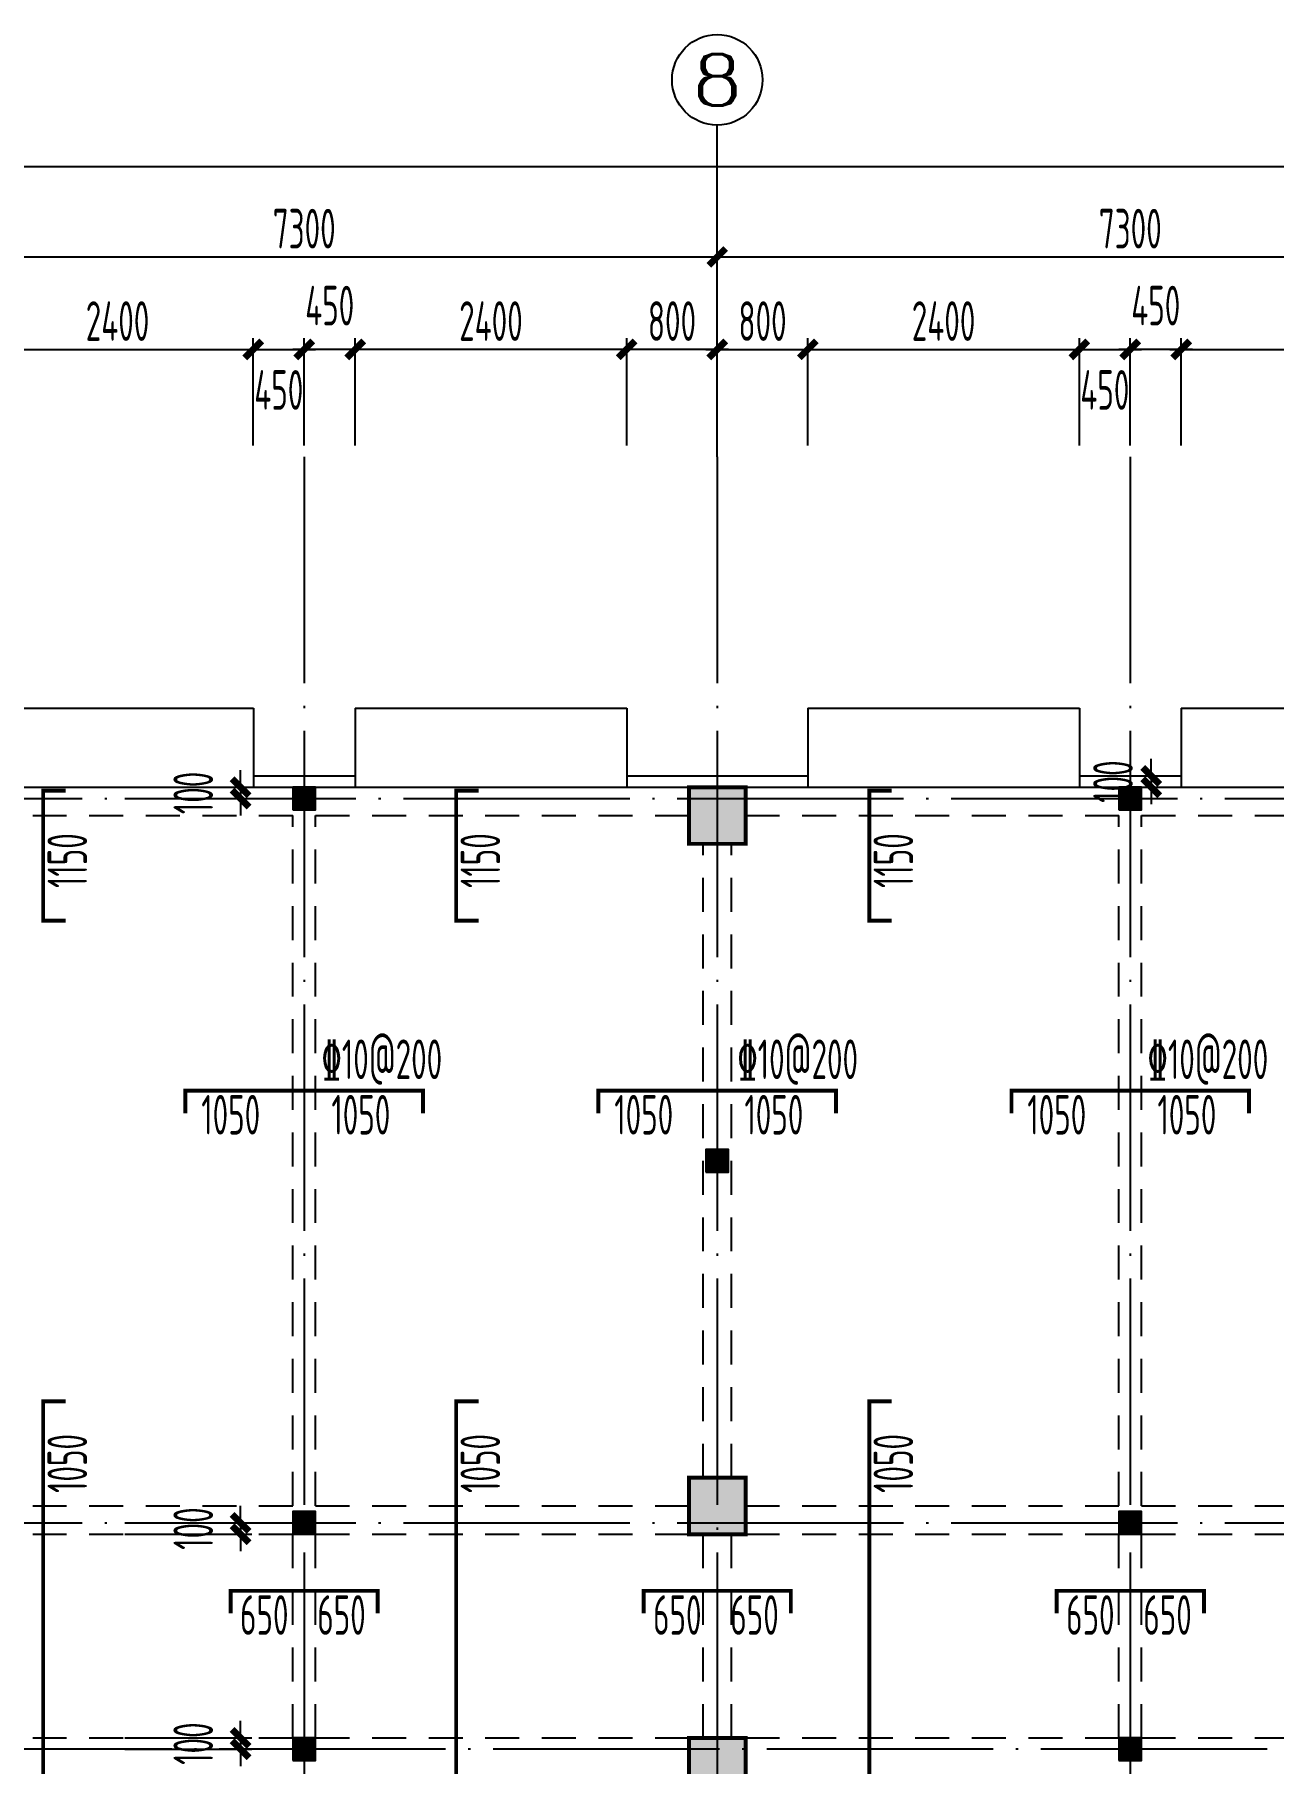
# Model space of a CAD drawing. Extents: x -472319 to -112444, y -516749 to -5704.
# Drawn here: x -259227 to -248279, y -56256 to -40980 of the extents above; entities that cross this region are included whole.
import ezdxf
from ezdxf.enums import TextEntityAlignment as Align

# ---------------------------------------------------------------- set-up
doc = ezdxf.new("R2010")
doc.units = 0
doc.header["$LTSCALE"] = 100
doc.header["$MEASUREMENT"] = 0
for name, pattern in [('3', [5, 3, -2]), ('CENTER', [2, 1.25, -0.25, 0.25, -0.25]), ('DOTE', [2.42, 2, -0.2, 0.02, -0.2])]:
    doc.linetypes.add(name, pattern=pattern)
for name, color, linetype in [('1301', 24, 'Continuous'), ('1305', 1, 'Continuous'), ('1306', 94, 'Continuous'), ('1307', 7, 'Continuous'), ('AXIS', 3, 'Continuous'), ('AXIS_TEXT', 7, 'Continuous'), ('COLUMN', 9, 'Continuous'), ('DOTE', 1, 'CENTER'), ('S_BEAM', 4, 'Continuous'), ('S_BEAMDASH', 134, '3'), ('S_CL', 2, 'Continuous'), ('坡道', 7, 'Continuous')]:
    doc.layers.add(name, color=color, linetype=linetype)
doc.styles.add('_TCH_AXIS', font='COMPLEX', dxfattribs={"bigfont": 'GBCBIG'})
doc.styles.add('COMPLEX', font='COMPLEX')
doc.styles.add('HZ', font='tssdeng.shx', dxfattribs={"width": 0.6, "height": 350, "bigfont": 'a.shx'})
doc.styles.get("Standard").update_dxf_attribs({"font": 'tssdeng.shx', "width": 0.6, "bigfont": 'a.shx'})
doc.dimstyles.new('DIMN', dxfattribs={"dimtxt": 350, "dimasz": 150, "dimexe": 100, "dimexo": 100, "dimgap": 75, "dimtad": 1, "dimdec": 0, "dimzin": 0, "dimdsep": 46, "dimtxsty": 'HZ', "dimblk": 'ARCHTICK', "dimcen": 0.09, "dimdle": 100, "dimclrd": 3, "dimclre": 3, "dimclrt": 7, "dimazin": 2, "dimtfac": 1, "dimtdec": 0, "dimtmove": 2, "dimatfit": 3, "dimldrblk": 'ARCHTICK', "dimfxl": 1, "dimtolj": 1, "dimtzin": 0, "dimarcsym": 0})

# ---------------------------------------------------------------- blocks, each defined once
blk = doc.blocks.new('_ArchTick')
at = {"color": 0, "linetype": 'ByBlock', "const_width": 0.4}
blk.add_lwpolyline([(-0.5, -0.5), (0.5, 0.5)], dxfattribs=at)
blk = doc.blocks.new('*D571')
at = {"layer": 'AXIS', "color": 3, "lineweight": -2, "transparency": 16777216}
for p, q in [((-260494, -44611), (-260494, -42845)), ((-253194, -44611), (-253194, -42845)), ((-260594, -42945), (-253094, -42945))]:
    blk.add_line(p, q, dxfattribs=at)
at = {"layer": 'Defpoints', "color": 0, "transparency": 16777216}
for p in [(-253194, -42945), (-260494, -44711), (-253194, -44711)]:
    blk.add_point(p, dxfattribs=at)
at = {"layer": 'AXIS', "color": 3, "lineweight": -2, "transparency": 16777216, "xscale": 150, "yscale": 150, "zscale": 150, "rotation": 180}
blk.add_blockref('_ArchTick', (-260494, -42945), dxfattribs=at)
at = {"layer": 'AXIS', "color": 3, "lineweight": -2, "transparency": 16777216, "xscale": 150, "yscale": 150, "zscale": 150}
blk.add_blockref('_ArchTick', (-253194, -42945), dxfattribs=at)
at = {"layer": 'AXIS', "color": 7, "transparency": 16777216, "insert": (-256844, -42695), "char_height": 350, "attachment_point": 5, "style": 'HZ'}
blk.add_mtext('\\A1;7300', dxfattribs=at)
blk = doc.blocks.new('*D572')
at = {"layer": 'AXIS', "color": 3, "lineweight": -2, "transparency": 16777216}
for p, q in [((-253194, -44611), (-253194, -42845)), ((-245894, -44611), (-245894, -42845)), ((-253294, -42945), (-245794, -42945))]:
    blk.add_line(p, q, dxfattribs=at)
at = {"layer": 'Defpoints', "color": 0, "transparency": 16777216}
for p in [(-245894, -42945), (-253194, -44711), (-245894, -44711)]:
    blk.add_point(p, dxfattribs=at)
at = {"layer": 'AXIS', "color": 3, "lineweight": -2, "transparency": 16777216, "xscale": 150, "yscale": 150, "zscale": 150, "rotation": 180}
blk.add_blockref('_ArchTick', (-253194, -42945), dxfattribs=at)
at = {"layer": 'AXIS', "color": 3, "lineweight": -2, "transparency": 16777216, "xscale": 150, "yscale": 150, "zscale": 150}
blk.add_blockref('_ArchTick', (-245894, -42945), dxfattribs=at)
at = {"layer": 'AXIS', "color": 7, "transparency": 16777216, "insert": (-249544, -42695), "char_height": 350, "attachment_point": 5, "style": 'HZ'}
blk.add_mtext('\\A1;7300', dxfattribs=at)
blk = doc.blocks.new('*D574')
at = {"layer": 'AXIS', "color": 3, "lineweight": -2, "transparency": 16777216}
for p, q in [((-302794, -42145), (-242794, -42145)), ((-302694, -44611), (-302694, -42045)), ((-242894, -44611), (-242894, -42045))]:
    blk.add_line(p, q, dxfattribs=at)
at = {"layer": 'Defpoints', "color": 0, "transparency": 16777216}
for p in [(-242894, -42145), (-302694, -44711), (-242894, -44711)]:
    blk.add_point(p, dxfattribs=at)
at = {"layer": 'AXIS', "color": 3, "lineweight": -2, "transparency": 16777216, "xscale": 150, "yscale": 150, "zscale": 150, "rotation": 180}
blk.add_blockref('_ArchTick', (-302694, -42145), dxfattribs=at)
at = {"layer": 'AXIS', "color": 3, "lineweight": -2, "transparency": 16777216, "xscale": 150, "yscale": 150, "zscale": 150}
blk.add_blockref('_ArchTick', (-242894, -42145), dxfattribs=at)
at = {"layer": 'AXIS', "color": 7, "transparency": 16777216, "insert": (-272794, -41895), "char_height": 350, "attachment_point": 5, "style": 'HZ'}
blk.add_mtext('\\A1;59800', dxfattribs=at)
blk = doc.blocks.new('_AXISO')
blk.add_circle((0, 0), 0.5)
at = {"layer": 'AXIS_TEXT', "style": 'COMPLEX', "width": 1.041667}
blk.add_attdef('A', text='', height=0.56, dxfattribs=at).set_placement((-0.25, -0.28), (0.25, -0.28), align=Align.FIT)
blk = doc.blocks.new('*D627')
at = {"layer": '1301', "color": 3, "lineweight": -2, "transparency": 16777216}
for p, q in [((-257406, -56031), (-257406, -55881)), ((-258429, -56031), (-257306, -56031)), ((-257406, -56031), (-257406, -56131)), ((-258429, -56131), (-257306, -56131)), ((-257406, -56131), (-257406, -56281))]:
    blk.add_line(p, q, dxfattribs=at)
at = {"layer": 'Defpoints', "color": 0, "transparency": 16777216}
for p in [(-258529, -56031), (-258529, -56131), (-257406, -56131)]:
    blk.add_point(p, dxfattribs=at)
at = {"layer": '1301', "color": 3, "lineweight": -2, "transparency": 16777216, "xscale": 150, "yscale": 150, "zscale": 150}
for p, rotation in [((-257406, -56031), 270), ((-257406, -56131), 90)]:
    blk.add_blockref('_ArchTick', p, dxfattribs=dict(at, rotation=rotation))
at = {"layer": '1301', "color": 7, "transparency": 16777216, "insert": (-257825, -56081), "char_height": 350, "attachment_point": 5, "rotation": 90, "style": 'HZ'}
blk.add_mtext('\\A1;100', dxfattribs=at)
blk = doc.blocks.new('*D628')
at = {"layer": '1301', "color": 3, "lineweight": -2, "transparency": 16777216}
for p, q in [((-257406, -54131), (-257406, -53981)), ((-258429, -54131), (-257306, -54131)), ((-257406, -54131), (-257406, -54231)), ((-258429, -54231), (-257306, -54231)), ((-257406, -54231), (-257406, -54381))]:
    blk.add_line(p, q, dxfattribs=at)
at = {"layer": 'Defpoints', "color": 0, "transparency": 16777216}
for p in [(-258529, -54131), (-258529, -54231), (-257406, -54231)]:
    blk.add_point(p, dxfattribs=at)
at = {"layer": '1301', "color": 3, "lineweight": -2, "transparency": 16777216, "xscale": 150, "yscale": 150, "zscale": 150}
for p, rotation in [((-257406, -54131), 270), ((-257406, -54231), 90)]:
    blk.add_blockref('_ArchTick', p, dxfattribs=dict(at, rotation=rotation))
at = {"layer": '1301', "color": 7, "transparency": 16777216, "insert": (-257825, -54181), "char_height": 350, "attachment_point": 5, "rotation": 90, "style": 'HZ'}
blk.add_mtext('\\A1;100', dxfattribs=at)
blk = doc.blocks.new('*D629')
at = {"layer": '1301', "color": 3, "lineweight": -2, "transparency": 16777216}
for p, q in [((-257406, -47631), (-257406, -47481)), ((-258429, -47631), (-257306, -47631)), ((-257406, -47631), (-257406, -47731)), ((-258429, -47731), (-257306, -47731)), ((-257406, -47731), (-257406, -47881))]:
    blk.add_line(p, q, dxfattribs=at)
at = {"layer": 'Defpoints', "color": 0, "transparency": 16777216}
for p in [(-258529, -47631), (-258529, -47731), (-257406, -47731)]:
    blk.add_point(p, dxfattribs=at)
at = {"layer": '1301', "color": 3, "lineweight": -2, "transparency": 16777216, "xscale": 150, "yscale": 150, "zscale": 150}
for p, rotation in [((-257406, -47631), 270), ((-257406, -47731), 90)]:
    blk.add_blockref('_ArchTick', p, dxfattribs=dict(at, rotation=rotation))
at = {"layer": '1301', "color": 7, "transparency": 16777216, "insert": (-257825, -47681), "char_height": 350, "attachment_point": 5, "rotation": 90, "style": 'HZ'}
blk.add_mtext('\\A1;100', dxfattribs=at)
blk = doc.blocks.new('*D661')
at = {"layer": '1301', "color": 3, "lineweight": -2, "transparency": 16777216}
for p, q in [((-249358, -47531), (-249358, -47381)), ((-249795, -47531), (-249258, -47531)), ((-249795, -47631), (-249258, -47631)), ((-249358, -47531), (-249358, -47631)), ((-249358, -47631), (-249358, -47781))]:
    blk.add_line(p, q, dxfattribs=at)
at = {"layer": 'Defpoints', "color": 0, "transparency": 16777216}
for p in [(-249895, -47531), (-249895, -47631), (-249358, -47631)]:
    blk.add_point(p, dxfattribs=at)
at = {"layer": '1301', "color": 3, "lineweight": -2, "transparency": 16777216, "xscale": 150, "yscale": 150, "zscale": 150}
for p, rotation in [((-249358, -47531), 270), ((-249358, -47631), 90)]:
    blk.add_blockref('_ArchTick', p, dxfattribs=dict(at, rotation=rotation))
at = {"layer": '1301', "color": 7, "transparency": 16777216, "insert": (-249697, -47581), "char_height": 350, "attachment_point": 5, "rotation": 90, "style": 'HZ'}
blk.add_mtext('\\A1;100', dxfattribs=at)
blk = doc.blocks.new('*D663')
at = {"layer": '1301', "color": 3, "lineweight": -2, "transparency": 16777216}
for p, q in [((-249544, -44611), (-249544, -43662)), ((-249094, -44611), (-249094, -43662)), ((-248994, -43762), (-249644, -43762))]:
    blk.add_line(p, q, dxfattribs=at)
at = {"layer": 'Defpoints', "color": 0, "transparency": 16777216}
for p in [(-249544, -43762), (-249544, -44711), (-249094, -44711)]:
    blk.add_point(p, dxfattribs=at)
at = {"layer": '1301', "color": 3, "lineweight": -2, "transparency": 16777216, "xscale": 150, "yscale": 150, "zscale": 150, "rotation": 180}
blk.add_blockref('_ArchTick', (-249544, -43762), dxfattribs=at)
at = {"layer": '1301', "color": 3, "lineweight": -2, "transparency": 16777216, "xscale": 150, "yscale": 150, "zscale": 150}
blk.add_blockref('_ArchTick', (-249094, -43762), dxfattribs=at)
at = {"layer": '1301', "color": 7, "transparency": 16777216, "insert": (-249319, -43375), "char_height": 350, "attachment_point": 5, "style": 'HZ'}
blk.add_mtext('\\A1;450', dxfattribs=at)
blk = doc.blocks.new('*D665')
at = {"layer": '1301', "color": 3, "lineweight": -2, "transparency": 16777216}
for p, q in [((-252394, -44611), (-252394, -43662)), ((-249994, -44611), (-249994, -43662)), ((-252494, -43762), (-249894, -43762))]:
    blk.add_line(p, q, dxfattribs=at)
at = {"layer": 'Defpoints', "color": 0, "transparency": 16777216}
for p in [(-249994, -43762), (-252394, -44711), (-249994, -44711)]:
    blk.add_point(p, dxfattribs=at)
at = {"layer": '1301', "color": 3, "lineweight": -2, "transparency": 16777216, "xscale": 150, "yscale": 150, "zscale": 150, "rotation": 180}
blk.add_blockref('_ArchTick', (-252394, -43762), dxfattribs=at)
at = {"layer": '1301', "color": 3, "lineweight": -2, "transparency": 16777216, "xscale": 150, "yscale": 150, "zscale": 150}
blk.add_blockref('_ArchTick', (-249994, -43762), dxfattribs=at)
at = {"layer": '1301', "color": 7, "transparency": 16777216, "insert": (-251194, -43512), "char_height": 350, "attachment_point": 5, "style": 'HZ'}
blk.add_mtext('\\A1;2400', dxfattribs=at)
blk = doc.blocks.new('*D666')
at = {"layer": '1301', "color": 3, "lineweight": -2, "transparency": 16777216}
for p, q in [((-253194, -44611), (-253194, -43662)), ((-252394, -44611), (-252394, -43662)), ((-253294, -43762), (-252294, -43762))]:
    blk.add_line(p, q, dxfattribs=at)
at = {"layer": 'Defpoints', "color": 0, "transparency": 16777216}
for p in [(-252394, -43762), (-253194, -44711), (-252394, -44711)]:
    blk.add_point(p, dxfattribs=at)
at = {"layer": '1301', "color": 3, "lineweight": -2, "transparency": 16777216, "xscale": 150, "yscale": 150, "zscale": 150, "rotation": 180}
blk.add_blockref('_ArchTick', (-253194, -43762), dxfattribs=at)
at = {"layer": '1301', "color": 3, "lineweight": -2, "transparency": 16777216, "xscale": 150, "yscale": 150, "zscale": 150}
blk.add_blockref('_ArchTick', (-252394, -43762), dxfattribs=at)
at = {"layer": '1301', "color": 7, "transparency": 16777216, "insert": (-252794, -43512), "char_height": 350, "attachment_point": 5, "style": 'HZ'}
blk.add_mtext('\\A1;800', dxfattribs=at)
blk = doc.blocks.new('*D664')
at = {"layer": '1301', "color": 3, "lineweight": -2, "transparency": 16777216}
for p, q in [((-249994, -44611), (-249994, -43662)), ((-249544, -44611), (-249544, -43662)), ((-250094, -43762), (-249444, -43762))]:
    blk.add_line(p, q, dxfattribs=at)
at = {"layer": 'Defpoints', "color": 0, "transparency": 16777216}
for p in [(-249544, -43762), (-249994, -44711), (-249544, -44711)]:
    blk.add_point(p, dxfattribs=at)
at = {"layer": '1301', "color": 3, "lineweight": -2, "transparency": 16777216, "xscale": 150, "yscale": 150, "zscale": 150, "rotation": 180}
blk.add_blockref('_ArchTick', (-249994, -43762), dxfattribs=at)
at = {"layer": '1301', "color": 3, "lineweight": -2, "transparency": 16777216, "xscale": 150, "yscale": 150, "zscale": 150}
blk.add_blockref('_ArchTick', (-249544, -43762), dxfattribs=at)
at = {"layer": '1301', "color": 7, "transparency": 16777216, "insert": (-249769, -44120), "char_height": 350, "attachment_point": 5, "style": 'HZ'}
blk.add_mtext('\\A1;450', dxfattribs=at)
blk = doc.blocks.new('*D671')
at = {"layer": '1301', "color": 3, "lineweight": -2, "transparency": 16777216}
for p, q in [((-256394, -44611), (-256394, -43662)), ((-253994, -44611), (-253994, -43662)), ((-253894, -43762), (-256494, -43762))]:
    blk.add_line(p, q, dxfattribs=at)
at = {"layer": 'Defpoints', "color": 0, "transparency": 16777216}
for p in [(-256394, -43762), (-256394, -44711), (-253994, -44711)]:
    blk.add_point(p, dxfattribs=at)
at = {"layer": '1301', "color": 3, "lineweight": -2, "transparency": 16777216, "xscale": 150, "yscale": 150, "zscale": 150, "rotation": 180}
blk.add_blockref('_ArchTick', (-256394, -43762), dxfattribs=at)
at = {"layer": '1301', "color": 3, "lineweight": -2, "transparency": 16777216, "xscale": 150, "yscale": 150, "zscale": 150}
blk.add_blockref('_ArchTick', (-253994, -43762), dxfattribs=at)
at = {"layer": '1301', "color": 7, "transparency": 16777216, "insert": (-255194, -43512), "char_height": 350, "attachment_point": 5, "style": 'HZ'}
blk.add_mtext('\\A1;2400', dxfattribs=at)
blk = doc.blocks.new('*D672')
at = {"layer": '1301', "color": 3, "lineweight": -2, "transparency": 16777216}
for p, q in [((-253994, -44611), (-253994, -43662)), ((-253194, -44611), (-253194, -43662)), ((-253094, -43762), (-254094, -43762))]:
    blk.add_line(p, q, dxfattribs=at)
at = {"layer": 'Defpoints', "color": 0, "transparency": 16777216}
for p in [(-253994, -43762), (-253994, -44711), (-253194, -44711)]:
    blk.add_point(p, dxfattribs=at)
at = {"layer": '1301', "color": 3, "lineweight": -2, "transparency": 16777216, "xscale": 150, "yscale": 150, "zscale": 150, "rotation": 180}
blk.add_blockref('_ArchTick', (-253994, -43762), dxfattribs=at)
at = {"layer": '1301', "color": 3, "lineweight": -2, "transparency": 16777216, "xscale": 150, "yscale": 150, "zscale": 150}
blk.add_blockref('_ArchTick', (-253194, -43762), dxfattribs=at)
at = {"layer": '1301', "color": 7, "transparency": 16777216, "insert": (-253594, -43512), "char_height": 350, "attachment_point": 5, "style": 'HZ'}
blk.add_mtext('\\A1;800', dxfattribs=at)
blk = doc.blocks.new('*D667')
at = {"layer": '1301', "color": 3, "lineweight": -2, "transparency": 16777216}
for p, q in [((-256844, -44611), (-256844, -43662)), ((-256394, -44611), (-256394, -43662)), ((-256294, -43762), (-256944, -43762))]:
    blk.add_line(p, q, dxfattribs=at)
at = {"layer": 'Defpoints', "color": 0, "transparency": 16777216}
for p in [(-256844, -43762), (-256844, -44711), (-256394, -44711)]:
    blk.add_point(p, dxfattribs=at)
at = {"layer": '1301', "color": 3, "lineweight": -2, "transparency": 16777216, "xscale": 150, "yscale": 150, "zscale": 150, "rotation": 180}
blk.add_blockref('_ArchTick', (-256844, -43762), dxfattribs=at)
at = {"layer": '1301', "color": 3, "lineweight": -2, "transparency": 16777216, "xscale": 150, "yscale": 150, "zscale": 150}
blk.add_blockref('_ArchTick', (-256394, -43762), dxfattribs=at)
at = {"layer": '1301', "color": 7, "transparency": 16777216, "insert": (-256619, -43375), "char_height": 350, "attachment_point": 5, "style": 'HZ'}
blk.add_mtext('\\A1;450', dxfattribs=at)
blk = doc.blocks.new('*D668')
at = {"layer": '1301', "color": 3, "lineweight": -2, "transparency": 16777216}
for p, q in [((-259694, -44611), (-259694, -43662)), ((-257294, -44611), (-257294, -43662)), ((-259794, -43762), (-257194, -43762))]:
    blk.add_line(p, q, dxfattribs=at)
at = {"layer": 'Defpoints', "color": 0, "transparency": 16777216}
for p in [(-257294, -43762), (-259694, -44711), (-257294, -44711)]:
    blk.add_point(p, dxfattribs=at)
at = {"layer": '1301', "color": 3, "lineweight": -2, "transparency": 16777216, "xscale": 150, "yscale": 150, "zscale": 150, "rotation": 180}
blk.add_blockref('_ArchTick', (-259694, -43762), dxfattribs=at)
at = {"layer": '1301', "color": 3, "lineweight": -2, "transparency": 16777216, "xscale": 150, "yscale": 150, "zscale": 150}
blk.add_blockref('_ArchTick', (-257294, -43762), dxfattribs=at)
at = {"layer": '1301', "color": 7, "transparency": 16777216, "insert": (-258494, -43512), "char_height": 350, "attachment_point": 5, "style": 'HZ'}
blk.add_mtext('\\A1;2400', dxfattribs=at)
blk = doc.blocks.new('*D670')
at = {"layer": '1301', "color": 3, "lineweight": -2, "transparency": 16777216}
for p, q in [((-257294, -44611), (-257294, -43662)), ((-256844, -44611), (-256844, -43662)), ((-257394, -43762), (-256744, -43762))]:
    blk.add_line(p, q, dxfattribs=at)
at = {"layer": 'Defpoints', "color": 0, "transparency": 16777216}
for p in [(-256844, -43762), (-257294, -44711), (-256844, -44711)]:
    blk.add_point(p, dxfattribs=at)
at = {"layer": '1301', "color": 3, "lineweight": -2, "transparency": 16777216, "xscale": 150, "yscale": 150, "zscale": 150, "rotation": 180}
blk.add_blockref('_ArchTick', (-257294, -43762), dxfattribs=at)
at = {"layer": '1301', "color": 3, "lineweight": -2, "transparency": 16777216, "xscale": 150, "yscale": 150, "zscale": 150}
blk.add_blockref('_ArchTick', (-256844, -43762), dxfattribs=at)
at = {"layer": '1301', "color": 7, "transparency": 16777216, "insert": (-257069, -44120), "char_height": 350, "attachment_point": 5, "style": 'HZ'}
blk.add_mtext('\\A1;450', dxfattribs=at)
blk = doc.blocks.new('*D1267')
at = {"layer": '1301', "color": 3, "lineweight": -2, "transparency": 16777216}
for p, q in [((-249094, -44611), (-249094, -43662)), ((-246694, -44611), (-246694, -43662)), ((-249194, -43762), (-246594, -43762))]:
    blk.add_line(p, q, dxfattribs=at)
at = {"layer": 'Defpoints', "color": 0, "transparency": 16777216}
for p in [(-246694, -43762), (-249094, -44711), (-246694, -44711)]:
    blk.add_point(p, dxfattribs=at)
at = {"layer": '1301', "color": 3, "lineweight": -2, "transparency": 16777216, "xscale": 150, "yscale": 150, "zscale": 150, "rotation": 180}
blk.add_blockref('_ArchTick', (-249094, -43762), dxfattribs=at)
at = {"layer": '1301', "color": 3, "lineweight": -2, "transparency": 16777216, "xscale": 150, "yscale": 150, "zscale": 150}
blk.add_blockref('_ArchTick', (-246694, -43762), dxfattribs=at)
at = {"layer": '1301', "color": 7, "transparency": 16777216, "insert": (-247894, -43512), "char_height": 350, "attachment_point": 5, "style": 'HZ'}
blk.add_mtext('\\A1;2400', dxfattribs=at)

msp = doc.modelspace()

# ---------------------------------------------------------------- hatches: boundary and pattern name
at = {"layer": 'COLUMN'}
h = msp.add_hatch(dxfattribs=at)
h.set_pattern_fill('ANSI31', color=0)
h.set_pattern_definition([(45, (-307981.32863, 137907.10955), (-0.08838834765, 0.08838834765), [])])
h.paths.add_polyline_path([(-256943.829, -47830.89), (-256743.829, -47830.89), (-256743.829, -47630.89), (-256943.829, -47630.89)])
h = msp.add_hatch(dxfattribs=at)
h.set_pattern_fill('ANSI31', color=0)
h.set_pattern_definition([(45, (-300681.32863, 137907.10955), (-0.08838834765, 0.08838834765), [])])
h.paths.add_polyline_path([(-249643.829, -47830.89), (-249443.829, -47830.89), (-249443.829, -47630.89), (-249643.829, -47630.89)])
h = msp.add_hatch(dxfattribs=at)
h.set_pattern_fill('ANSI31', color=0)
h.set_pattern_definition([(45, (-304331.32863, 134707.10809), (-0.08838834765, 0.08838834765), [])])
h.paths.add_polyline_path([(-253293.829, -51030.892), (-253093.829, -51030.892), (-253093.829, -50830.892), (-253293.829, -50830.892)])
h = msp.add_hatch(dxfattribs=at)
h.set_pattern_fill('ANSI31', color=0)
h.set_pattern_definition([(45, (-307981.32668, 131507.10858), (-0.08838834765, 0.08838834765), [])])
h.paths.add_polyline_path([(-256943.827, -54230.891), (-256743.827, -54230.891), (-256743.827, -54030.891), (-256943.827, -54030.891)])
h = msp.add_hatch(dxfattribs=at)
h.set_pattern_fill('ANSI31', color=0)
h.set_pattern_definition([(45, (-300681.32668, 131507.10858), (-0.08838834765, 0.08838834765), [])])
h.paths.add_polyline_path([(-249643.827, -54230.891), (-249443.827, -54230.891), (-249443.827, -54030.891), (-249643.827, -54030.891)])
h = msp.add_hatch(dxfattribs=at)
h.set_pattern_fill('ANSI31', color=0)
h.set_pattern_definition([(45, (-307981.32863, 129507.10858), (-0.08838834765, 0.08838834765), [])])
h.paths.add_polyline_path([(-256943.829, -56230.891), (-256743.829, -56230.891), (-256743.829, -56030.891), (-256943.829, -56030.891)])
h = msp.add_hatch(dxfattribs=at)
h.set_pattern_fill('ANSI31', color=0)
h.set_pattern_definition([(45, (-300681.32863, 129507.10858), (-0.08838834765, 0.08838834765), [])])
h.paths.add_polyline_path([(-249643.829, -56230.891), (-249443.829, -56230.891), (-249443.829, -56030.891), (-249643.829, -56030.891)])
at = {"layer": 'S_CL'}
h = msp.add_hatch(dxfattribs=at)
h.set_pattern_fill('ANSI31', color=256)
h.set_pattern_definition([(45, (110874.16938, 392414.60853), (-0.088388347648, 0.088388347648), [])])
h.paths.add_polyline_path([(-242793.829, -48130.89), (-242793.829, -47630.89), (-243293.829, -47630.89), (-243293.829, -48130.89)])
h.paths.add_polyline_path([(-242793.829, -54230.891), (-242793.829, -53730.891), (-243293.829, -53730.891), (-243293.829, -54230.891)])
h.paths.add_polyline_path([(-242793.829, -56530.891), (-242793.829, -56030.891), (-243293.829, -56030.891), (-243293.829, -56530.891)])
h.paths.add_polyline_path([(-242793.829, -62630.891), (-242793.829, -62130.891), (-243293.829, -62130.891), (-243293.829, -62630.891)])
h.paths.add_polyline_path([(-245643.829, -48130.89), (-245643.829, -47630.89), (-246143.829, -47630.89), (-246143.829, -48130.89)])
h.paths.add_polyline_path([(-245643.829, -54230.891), (-245643.829, -53730.891), (-246143.829, -53730.891), (-246143.829, -54230.891)])
h.paths.add_polyline_path([(-245643.829, -56530.891), (-245643.829, -56030.891), (-246143.829, -56030.891), (-246143.829, -56530.891)])
h.paths.add_polyline_path([(-245643.829, -62630.891), (-245643.829, -62130.891), (-246143.829, -62130.891), (-246143.829, -62630.891)])
h.paths.add_polyline_path([(-252943.829, -48130.89), (-252943.829, -47630.89), (-253443.829, -47630.89), (-253443.829, -48130.89)])
h.paths.add_polyline_path([(-252943.829, -54230.891), (-252943.829, -53730.891), (-253443.829, -53730.891), (-253443.829, -54230.891)])
h.paths.add_polyline_path([(-252943.829, -56530.891), (-252943.829, -56030.891), (-253443.829, -56030.891), (-253443.829, -56530.891)])
h.paths.add_polyline_path([(-252943.829, -62630.891), (-252943.829, -62130.891), (-253443.829, -62130.891), (-253443.829, -62630.891)])
h.paths.add_polyline_path([(-260243.829, -48130.89), (-260243.829, -47630.89), (-260743.829, -47630.89), (-260743.829, -48130.89)])
h.paths.add_polyline_path([(-260243.829, -54230.891), (-260243.829, -53730.891), (-260743.829, -53730.891), (-260743.829, -54230.891)])
h.paths.add_polyline_path([(-260243.829, -56530.891), (-260243.829, -56030.891), (-260743.829, -56030.891), (-260743.829, -56530.891)])
h.paths.add_polyline_path([(-260243.829, -62630.891), (-260243.829, -62130.891), (-260743.829, -62130.891), (-260743.829, -62630.891)])
h.paths.add_polyline_path([(-267543.829, -48130.89), (-267543.829, -47630.89), (-268043.829, -47630.89), (-268043.829, -48130.89)])
h.paths.add_polyline_path([(-267543.829, -54230.891), (-267543.829, -53730.891), (-268043.829, -53730.891), (-268043.829, -54230.891)])
h.paths.add_polyline_path([(-267543.829, -56530.891), (-267543.829, -56030.891), (-268043.829, -56030.891), (-268043.829, -56530.891)])
h.paths.add_polyline_path([(-267543.829, -62630.891), (-267543.829, -62030.891), (-268043.829, -62030.891), (-268043.829, -62630.891)])
h.paths.add_polyline_path([(-270543.829, -48130.89), (-270543.829, -47630.89), (-271043.829, -47630.89), (-271043.829, -48130.89)])
h.paths.add_polyline_path([(-270543.829, -54230.891), (-270543.829, -53730.891), (-271043.829, -53730.891), (-271043.829, -54230.891)])
h.paths.add_polyline_path([(-277543.831, -48230.89), (-277543.831, -47630.89), (-278043.831, -47630.89), (-278043.831, -48230.89)])
h.paths.add_polyline_path([(-277543.831, -54230.891), (-277543.831, -53730.891), (-278043.831, -53730.891), (-278043.831, -54230.891)])
h.paths.add_polyline_path([(-277543.831, -56530.891), (-277543.831, -56030.891), (-278043.831, -56030.891), (-278043.831, -56530.891)])
h.paths.add_polyline_path([(-277543.831, -62630.891), (-277543.831, -62030.891), (-278043.831, -62030.891), (-278043.831, -62630.891)])
h.paths.add_polyline_path([(-284843.831, -48130.89), (-284843.831, -47630.89), (-285343.831, -47630.89), (-285343.831, -48130.89)])
h.paths.add_polyline_path([(-284843.831, -54230.891), (-284843.831, -53730.891), (-285343.831, -53730.891), (-285343.831, -54230.891)])
h.paths.add_polyline_path([(-284843.831, -56530.891), (-284843.831, -56030.891), (-285343.831, -56030.891), (-285343.831, -56530.891)])
h.paths.add_polyline_path([(-284843.831, -62630.891), (-284843.831, -62130.891), (-285343.831, -62130.891), (-285343.831, -62630.891)])
h.paths.add_polyline_path([(-292143.831, -48130.89), (-292143.831, -47630.89), (-292643.831, -47630.89), (-292643.831, -48130.89)])
h.paths.add_polyline_path([(-292143.831, -54230.891), (-292143.831, -53730.891), (-292643.831, -53730.891), (-292643.831, -54230.891)])
h.paths.add_polyline_path([(-292143.831, -56530.891), (-292143.831, -56030.891), (-292643.831, -56030.891), (-292643.831, -56530.891)])
h.paths.add_polyline_path([(-292143.831, -62630.891), (-292143.831, -62130.891), (-292643.831, -62130.891), (-292643.831, -62630.891)])
h.paths.add_polyline_path([(-299443.831, -48130.89), (-299443.831, -47630.89), (-299943.831, -47630.89), (-299943.831, -48130.89)])
h.paths.add_polyline_path([(-299443.831, -54230.891), (-299443.831, -53730.891), (-299943.831, -53730.891), (-299943.831, -54230.891)])
h.paths.add_polyline_path([(-299443.831, -56530.891), (-299443.831, -56030.891), (-299943.831, -56030.891), (-299943.831, -56530.891)])
h.paths.add_polyline_path([(-299443.831, -62630.891), (-299443.831, -62130.891), (-299943.831, -62130.891), (-299943.831, -62630.891)])
h.paths.add_polyline_path([(-302293.831, -48130.89), (-302293.831, -47630.89), (-302793.831, -47630.89), (-302793.831, -48130.89)])
h.paths.add_polyline_path([(-302293.831, -54230.891), (-302293.831, -53730.891), (-302793.831, -53730.891), (-302793.831, -54230.891)])
h.paths.add_polyline_path([(-302293.831, -56530.891), (-302293.831, -56030.891), (-302793.831, -56030.891), (-302793.831, -56530.891)])
h.paths.add_polyline_path([(-302293.831, -62630.891), (-302293.831, -62130.891), (-302793.831, -62130.891), (-302793.831, -62630.891)])

# ---------------------------------------------------------------- linework, layer by layer
for p, q in [((-259693.829, -46930.89), (-257293.829, -46930.89)), ((-256393.829, -46930.89), (-253993.829, -46930.89)), ((-256393.829, -46930.89), (-256393.829, -47630.89)), ((-252393.829, -46930.89), (-249993.829, -46930.89)), ((-252393.829, -46930.89), (-252393.829, -47630.89)), ((-249093.829, -46930.89), (-246693.829, -46930.89)), ((-249093.829, -46930.89), (-249093.829, -47630.89))]:
    msp.add_line(p, q)
for points in [[(-257293.829, -47530.89), (-256393.829, -47530.89)], [(-253993.829, -47530.89), (-252393.829, -47530.89)], [(-249993.829, -47530.89), (-249093.829, -47530.89)]]:
    msp.add_lwpolyline(points)
at = {"layer": '1305', "const_width": 35}
for points in [[(-258951.329, -48810.892), (-259151.329, -48810.892), (-259151.329, -47660.892), (-258951.329, -47660.892)], [(-255301.333, -48810.892), (-255501.333, -48810.892), (-255501.333, -47660.892), (-255301.333, -47660.892)], [(-251651.333, -48810.892), (-251851.333, -48810.892), (-251851.333, -47660.892), (-251651.333, -47660.892)], [(-257893.829, -50510.89), (-257893.829, -50310.89), (-255793.829, -50310.892), (-255793.829, -50510.892)], [(-254243.829, -50510.89), (-254243.829, -50310.89), (-252143.829, -50310.89), (-252143.829, -50510.89)], [(-250593.829, -50510.888), (-250593.829, -50310.888), (-248493.829, -50310.89), (-248493.829, -50510.89)], [(-258951.333, -57205.891), (-259151.333, -57205.891), (-259151.333, -53055.891), (-258951.333, -53055.891)], [(-255301.333, -57205.891), (-255501.333, -57205.891), (-255501.333, -53055.891), (-255301.333, -53055.891)], [(-251651.333, -57205.891), (-251851.333, -57205.891), (-251851.333, -53055.891), (-251651.333, -53055.891)], [(-257493.829, -54930.891), (-257493.829, -54730.891), (-256193.829, -54730.891), (-256193.829, -54930.891)], [(-253843.829, -54930.891), (-253843.829, -54730.891), (-252543.829, -54730.891), (-252543.829, -54930.891)], [(-250193.829, -54930.891), (-250193.829, -54730.891), (-248893.829, -54730.891), (-248893.829, -54930.891)]]:
    msp.add_lwpolyline(points, dxfattribs=at)
at = {"layer": 'AXIS'}
msp.add_line((-253193.829, -44711.242), (-253193.829, -41780.447), dxfattribs=at)
at = {"layer": 'COLUMN', "color": 0}
for points in [[(-256943.829, -47830.89), (-256743.829, -47830.89), (-256743.829, -47630.89), (-256943.829, -47630.89)], [(-249643.829, -47830.89), (-249443.829, -47830.89), (-249443.829, -47630.89), (-249643.829, -47630.89)], [(-253293.829, -51030.892), (-253093.829, -51030.892), (-253093.829, -50830.892), (-253293.829, -50830.892)], [(-256943.827, -54230.891), (-256743.827, -54230.891), (-256743.827, -54030.891), (-256943.827, -54030.891)], [(-249643.827, -54230.891), (-249443.827, -54230.891), (-249443.827, -54030.891), (-249643.827, -54030.891)], [(-256943.829, -56230.891), (-256743.829, -56230.891), (-256743.829, -56030.891), (-256943.829, -56030.891)], [(-249643.829, -56230.891), (-249443.829, -56230.891), (-249443.829, -56030.891), (-249643.829, -56030.891)]]:
    msp.add_lwpolyline(points, close=True, dxfattribs=at)
at = {"layer": 'DOTE', "linetype": 'DOTE', "ltscale": 10}
for p, q in [((-256843.829, -44711.242), (-256843.829, -66861.282)), ((-253193.829, -44711.242), (-253193.829, -66861.282)), ((-249543.829, -44711.242), (-249543.829, -66861.282)), ((-304367.647, -47730.89), (-241075.018, -47730.89)), ((-304367.647, -54130.89), (-241075.018, -54130.89)), ((-241075.018, -56130.89), (-304367.647, -56130.89))]:
    msp.add_line(p, q, dxfattribs=at)
at = {"layer": 'S_BEAM'}
for p, q in [((-260243.829, -47630.89), (-256843.829, -47630.89)), ((-256843.829, -47630.89), (-253443.829, -47630.89)), ((-252943.829, -47630.89), (-249543.829, -47630.89)), ((-249543.829, -47630.89), (-246143.829, -47630.89))]:
    msp.add_line(p, q, dxfattribs=at)
at = {"layer": 'S_BEAMDASH'}
for p, q in [((-260243.829, -47880.89), (-256943.829, -47880.89)), ((-256943.829, -53980.891), (-256943.829, -47880.89)), ((-256743.829, -53980.891), (-256743.829, -47880.89)), ((-256743.829, -47880.89), (-253443.829, -47880.89)), ((-252943.829, -47880.89), (-249643.829, -47880.89)), ((-249643.829, -53980.891), (-249643.829, -47880.89)), ((-249443.829, -53980.891), (-249443.829, -47880.89)), ((-249443.829, -47880.89), (-246143.829, -47880.89)), ((-253318.829, -53730.891), (-253318.829, -48130.89)), ((-253068.829, -53730.891), (-253068.829, -48130.89)), ((-260243.829, -53980.891), (-256943.829, -53980.891)), ((-256743.829, -53980.891), (-253443.829, -53980.891)), ((-252943.829, -53980.891), (-249643.829, -53980.891)), ((-249443.829, -53980.891), (-246143.829, -53980.891)), ((-260243.829, -54230.891), (-256943.829, -54230.891)), ((-256943.829, -56030.891), (-256943.829, -54230.891)), ((-256743.829, -56030.891), (-256743.829, -54230.891)), ((-256743.829, -54230.891), (-253443.829, -54230.891)), ((-253318.829, -56030.891), (-253318.829, -54230.891)), ((-253068.829, -56030.891), (-253068.829, -54230.891)), ((-252943.829, -54230.891), (-249643.829, -54230.891)), ((-249643.829, -56030.891), (-249643.829, -54230.891)), ((-249443.829, -56030.891), (-249443.829, -54230.891)), ((-249443.829, -54230.891), (-246143.829, -54230.891)), ((-260243.829, -56030.891), (-256943.829, -56030.891)), ((-256743.829, -56030.891), (-253443.829, -56030.891)), ((-252943.829, -56030.891), (-249643.829, -56030.891)), ((-249443.829, -56030.891), (-246143.829, -56030.891))]:
    msp.add_line(p, q, dxfattribs=at)
at = {"layer": 'S_CL', "const_width": 35}
for points in [[(-252943.829, -48130.89), (-252943.829, -47630.89), (-253443.829, -47630.89), (-253443.829, -48130.89)], [(-252943.829, -54230.891), (-252943.829, -53730.891), (-253443.829, -53730.891), (-253443.829, -54230.891)], [(-252943.829, -56530.891), (-252943.829, -56030.891), (-253443.829, -56030.891), (-253443.829, -56530.891)]]:
    msp.add_lwpolyline(points, close=True, dxfattribs=at)
at = {"layer": '坡道'}
for p, q in [((-257293.829, -46930.89), (-257293.829, -47630.89)), ((-253993.829, -46930.89), (-253993.829, -47630.89)), ((-249993.829, -46930.89), (-249993.829, -47630.89))]:
    msp.add_line(p, q, dxfattribs=at)

# ---------------------------------------------------------------- block references
at = {"layer": 'AXIS'}
ref = msp.add_blockref('_AXISO', (-253193.829, -41380.447), dxfattribs=dict(at, xscale=800, yscale=800, zscale=800))
ref.add_attrib('A', '8', dxfattribs={"layer": 'AXIS_TEXT', "height": 452.548, "style": '_TCH_AXIS', "width": 1.5}).set_placement((-253420.103, -41606.721), (-252967.554, -41606.721), align=Align.FIT)

# ---------------------------------------------------------------- texts
at = {"layer": '1306', "width": 0.6}
for s, p in [('1150', (-258762.93, -48520.892)), ('1150', (-255112.934, -48520.892)), ('1150', (-251462.934, -48520.892)), ('1050', (-258762.934, -53865.891)), ('1050', (-255112.934, -53865.891)), ('1050', (-251462.934, -53865.891))]:
    msp.add_text(s, height=350, rotation=90, dxfattribs=at).set_placement(p)
for s, p in [('1050', (-257753.829, -50699.291)), ('1050', (-256603.829, -50699.291)), ('1050', (-254103.829, -50699.291)), ('1050', (-252953.829, -50699.291)), ('1050', (-250453.829, -50699.291)), ('1050', (-249303.829, -50699.291)), ('650', (-257411.329, -55119.292)), ('650', (-256728.829, -55119.292)), ('650', (-253761.329, -55119.292)), ('650', (-253078.829, -55119.292)), ('650', (-250111.329, -55119.292)), ('650', (-249428.829, -55119.292))]:
    msp.add_text(s, height=350, dxfattribs=at).set_placement(p)
at = {"layer": '1307', "color": 4, "width": 0.6}
for p in [(-256691.329, -50209.291), (-253016.329, -50209.291)]:
    msp.add_text('%%13210@200', height=350, dxfattribs=at).set_placement(p)
at = {"layer": '1307', "width": 0.6}
msp.add_text('\x8410@200', height=350, dxfattribs=at).set_placement((-249391.329, -50209.291))

# ---------------------------------------------------------------- dimensions: what is measured, and where the dimension line sits
at = {"layer": '1301', "color": 7}
for base, p1, p2, picture, middle in [((-256843.829, -43762.5), (-256393.829, -44711.242), (-256843.829, -44711.242), '*D667', (-256618.829, -43375)), ((-249543.829, -43762.5), (-249093.829, -44711.242), (-249543.829, -44711.242), '*D663', (-249318.829, -43375)), ((-256393.829, -43762.5), (-253993.829, -44711.242), (-256393.829, -44711.242), '*D671', (-255193.829, -43512.5)), ((-253993.829, -43762.5), (-253193.829, -44711.242), (-253993.829, -44711.242), '*D672', (-253593.829, -43512.5))]:
    dim = msp.add_linear_dim(base=base, p1=p1, p2=p2, dimstyle='DIMN', override={"dimfxl": 100}, dxfattribs=at)
    dim.commit()
    dim.dimension.update_dxf_attribs({"geometry": picture, "text_midpoint": middle})
for base, p1, p2, picture, middle in [((-257293.829, -43762.5), (-259693.829, -44711.242), (-257293.829, -44711.242), '*D668', (-258493.829, -43512.5)), ((-252393.829, -43762.5), (-253193.829, -44711.242), (-252393.829, -44711.242), '*D666', (-252793.829, -43512.5)), ((-249993.829, -43762.5), (-252393.829, -44711.242), (-249993.829, -44711.242), '*D665', (-251193.829, -43512.5)), ((-246693.829, -43762.5), (-249093.829, -44711.242), (-246693.829, -44711.242), '*D1267', (-247893.829, -43512.5))]:
    dim = msp.add_linear_dim(base=base, p1=p1, p2=p2, angle=180, dimstyle='DIMN', override={"dimfxl": 100}, dxfattribs=at)
    dim.commit()
    dim.dimension.update_dxf_attribs({"geometry": picture, "text_midpoint": middle})
for base, p1, p2, angle, picture, middle in [((-256843.829, -43762.5), (-257293.829, -44711.242), (-256843.829, -44711.242), 180, '*D670', (-257068.829, -44120.5)), ((-249543.829, -43762.5), (-249993.829, -44711.242), (-249543.829, -44711.242), 180, '*D664', (-249768.829, -44120.5)), ((-249358, -47630.89), (-249894.5, -47530.89), (-249894.5, -47630.89), 90, '*D661', (-249697, -47580.89)), ((-257405.5, -47730.888), (-258528.5, -47630.889), (-258528.5, -47730.888), 90, '*D629', (-257824.5, -47680.889)), ((-257405.5, -54230.889), (-258528.5, -54130.89), (-258528.5, -54230.889), 90, '*D628', (-257824.5, -54180.89)), ((-257405.5, -56130.888), (-258528.5, -56030.889), (-258528.5, -56130.888), 90, '*D627', (-257824.5, -56080.889))]:
    dim = msp.add_linear_dim(base=base, p1=p1, p2=p2, angle=angle, dimstyle='DIMN', override={"dimfxl": 100}, dxfattribs=at)
    dim.commit()
    dim.dimension.update_dxf_attribs({"geometry": picture, "text_midpoint": middle, "dimtype": 160})
at = {"layer": 'AXIS'}
for p1, p2, distance, picture, middle in [((-302693.829, -44711.242), (-242893.829, -44711.242), 2566.5, '*D574', (-272793.829, -41894.742)), ((-260493.829, -44711.242), (-253193.829, -44711.242), 1766.5, '*D571', (-256843.829, -42694.742)), ((-253193.829, -44711.242), (-245893.829, -44711.242), 1766.5, '*D572', (-249543.829, -42694.742))]:
    dim = msp.add_aligned_dim(p1=p1, p2=p2, distance=distance, dimstyle='DIMN', dxfattribs=at)
    dim.commit()
    dim.dimension.update_dxf_attribs({"geometry": picture, "text_midpoint": middle})

doc.saveas('drawing.dxf')
